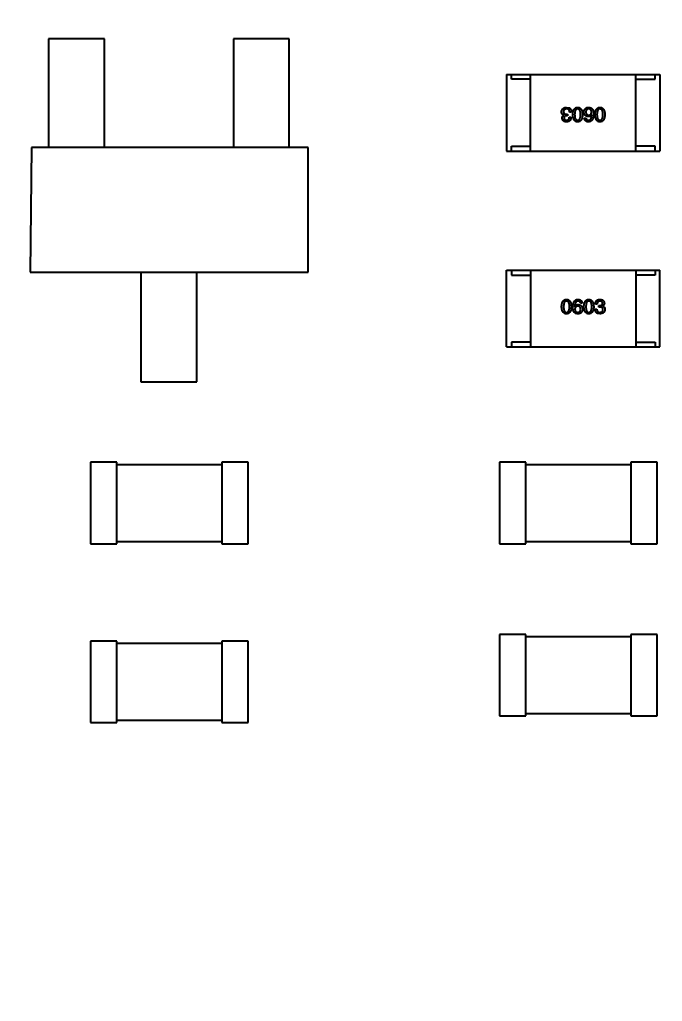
# Model space of a CAD drawing. Header units: inches. Extents: x -36 to 490, y -51 to 98.
# Drawn here: x 380.04 to 386.75, y 41.99 to 52.24 of the extents above; entities that cross this region are included whole.
import ezdxf

# ---------------------------------------------------------------- set-up
doc = ezdxf.new("R2010")
doc.units = ezdxf.units.IN
doc.header["$LTSCALE"] = 1.21
doc.header["$MEASUREMENT"] = 0
doc.header["$PDMODE"] = 3
doc.header["$PDSIZE"] = 0.3125
doc.layers.get('0').update_dxf_attribs({"linetype": 'CONTINUOUS'})
doc.layers.get('Defpoints').update_dxf_attribs({"linetype": 'CONTINUOUS'})
doc.layers.add('DIM', color=3, linetype='CONTINUOUS')
doc.styles.get("Standard").update_dxf_attribs({"font": 'txt', "width": 0.8})
doc.dimstyles.get("Standard").update_dxf_attribs({"dimtxt": 0.15625, "dimasz": 0.1875, "dimexe": 0.125, "dimexo": 0.0625, "dimgap": 0.09, "dimtad": 0, "dimtih": 1, "dimtoh": 1, "dimzin": 4, "dimdsep": 46, "dimtxsty": 'Standard', "dimblk": '_FILLED', "dimblk1": '_FILLED', "dimblk2": '_FILLED', "dimcen": 0.09, "dimazin": 1, "dimtp": 0.01, "dimtm": 0.01, "dimtfac": 1, "dimtofl": 0, "dimtmove": 0, "dimatfit": 3, "dimldrblk": '_FILLED', "dimfxl": 1, "dimtolj": 1, "dimtzin": 4, "dimarcsym": 0})

# ---------------------------------------------------------------- blocks, each defined once
blk = doc.blocks.new('_FILLED')
at = {"color": 0, "linetype": 'ByBlock'}
blk.add_solid([(0, 0), (-1, 0.1667), (-1, -0.1667)], dxfattribs=at)
blk = doc.blocks.new('*D65')
at = {"layer": 'Defpoints', "color": 0}
for p in [(445.9, 83.388), (319.7, 47.851), (445.9, 47.789)]:
    blk.add_point(p, dxfattribs=at)
at = {"layer": 'DIM', "color": 0, "lineweight": -2}
for p, q in [((319.7, 47.914), (319.7, 83.513)), ((445.9, 47.851), (445.9, 83.513)), ((322.24, 83.388), (378.21, 83.388)), ((443.36, 83.388), (387.39, 83.388))]:
    blk.add_line(p, q, dxfattribs=at)
at = {"layer": 'DIM', "color": 0, "lineweight": -2, "xscale": 2.54, "yscale": 2.54, "zscale": 2.54, "rotation": 180}
blk.add_blockref('_FILLED', (319.7, 83.388), dxfattribs=at)
at = {"layer": 'DIM', "color": 0, "lineweight": -2, "xscale": 2.54, "yscale": 2.54, "zscale": 2.54}
blk.add_blockref('_FILLED', (445.9, 83.388), dxfattribs=at)
at = {"layer": 'DIM', "color": 0, "insert": (382.8, 83.388), "char_height": 2.5, "attachment_point": 5, "line_spacing_factor": 2.5}
blk.add_mtext('\\A1;126.20', dxfattribs=at)
blk = doc.blocks.new('*D68')
at = {"layer": 'Defpoints', "color": 0}
for p in [(406.8, 77.939), (348.8, 41.989), (406.8, 41.989)]:
    blk.add_point(p, dxfattribs=at)
at = {"layer": 'DIM', "color": 0, "lineweight": -2}
for p, q in [((348.8, 42.051), (348.8, 78.064)), ((406.8, 42.051), (406.8, 78.064)), ((351.34, 77.939), (374.044, 77.939)), ((404.26, 77.939), (381.557, 77.939))]:
    blk.add_line(p, q, dxfattribs=at)
at = {"layer": 'DIM', "color": 0, "lineweight": -2, "xscale": 2.54, "yscale": 2.54, "zscale": 2.54, "rotation": 180}
blk.add_blockref('_FILLED', (348.8, 77.939), dxfattribs=at)
at = {"layer": 'DIM', "color": 0, "lineweight": -2, "xscale": 2.54, "yscale": 2.54, "zscale": 2.54}
blk.add_blockref('_FILLED', (406.8, 77.939), dxfattribs=at)
at = {"layer": 'DIM', "color": 0, "insert": (377.8, 77.939), "char_height": 2.5, "attachment_point": 5, "line_spacing_factor": 2.5}
blk.add_mtext('\\A1;58.00', dxfattribs=at)

msp = doc.modelspace()

# ---------------------------------------------------------------- linework, layer by layer
at = {"color": 7, "linetype": 'Continuous'}
for p, q in [((380.346, 52.037), (380.346, 50.902)), ((380.93, 52.037), (380.346, 52.037)), ((380.93, 50.902), (380.93, 52.037)), ((382.276, 52.037), (382.276, 50.902)), ((382.86, 52.037), (382.276, 52.037)), ((382.86, 50.902), (382.86, 52.037)), ((385.128, 51.665), (385.128, 50.865)), ((385.128, 51.665), (386.728, 51.665)), ((385.178, 51.615), (385.178, 51.665)), ((385.378, 50.865), (385.378, 51.665)), ((386.478, 50.865), (386.478, 51.665)), ((386.678, 51.615), (386.678, 51.665)), ((386.728, 51.665), (386.728, 50.865)), ((385.378, 51.615), (385.178, 51.615)), ((386.478, 51.615), (386.678, 51.615)), ((385.727, 51.24), (385.727, 51.24)), ((385.755, 51.32), (385.782, 51.315)), ((385.756, 51.249), (385.765, 51.249)), ((385.765, 51.249), (385.765, 51.234)), ((385.804, 51.272), (385.786, 51.272)), ((386.018, 51.241), (386.017, 51.242)), ((385.765, 51.234), (385.755, 51.234)), ((385.783, 51.218), (385.801, 51.218)), ((385.939, 51.209), (385.957, 51.209)), ((380.168, 50.902), (380.156, 49.602)), ((383.056, 50.902), (380.168, 50.902)), ((383.056, 49.602), (383.056, 50.902)), ((385.128, 50.865), (386.728, 50.865)), ((385.178, 50.865), (385.178, 50.915)), ((385.178, 50.915), (385.378, 50.915)), ((386.678, 50.915), (386.478, 50.915)), ((386.678, 50.865), (386.678, 50.915)), ((380.156, 49.602), (383.056, 49.602)), ((381.311, 49.602), (381.311, 48.456)), ((381.895, 48.456), (381.895, 49.602)), ((385.129, 48.821), (385.129, 49.621)), ((385.129, 49.621), (386.729, 49.621)), ((385.179, 49.621), (385.179, 49.571)), ((385.379, 49.621), (385.379, 48.821)), ((386.479, 49.621), (386.479, 48.821)), ((386.679, 49.621), (386.679, 49.571)), ((386.729, 48.821), (386.729, 49.621)), ((385.179, 49.571), (385.379, 49.571)), ((386.679, 49.571), (386.479, 49.571)), ((385.839, 49.245), (385.84, 49.244)), ((385.918, 49.277), (385.9, 49.277)), ((386.053, 49.214), (386.072, 49.214)), ((386.074, 49.268), (386.056, 49.268)), ((386.092, 49.237), (386.092, 49.252)), ((386.092, 49.252), (386.102, 49.252)), ((386.101, 49.237), (386.092, 49.237)), ((386.131, 49.247), (386.131, 49.246)), ((386.102, 49.166), (386.075, 49.171)), ((385.129, 48.821), (386.729, 48.821)), ((385.179, 48.871), (385.179, 48.821)), ((385.379, 48.871), (385.179, 48.871)), ((386.479, 48.871), (386.679, 48.871)), ((386.679, 48.871), (386.679, 48.821)), ((381.311, 48.456), (381.895, 48.456)), ((380.783, 47.616), (380.783, 46.766)), ((381.058, 47.616), (380.783, 47.616)), ((381.058, 46.766), (381.058, 47.616)), ((382.154, 47.591), (381.058, 47.591)), ((382.154, 47.616), (382.154, 46.766)), ((382.429, 47.616), (382.154, 47.616)), ((382.429, 46.766), (382.429, 47.616)), ((385.055, 47.616), (385.055, 46.766)), ((385.33, 47.616), (385.055, 47.616)), ((385.33, 46.766), (385.33, 47.616)), ((386.426, 47.591), (385.33, 47.591)), ((386.426, 47.616), (386.426, 46.766)), ((386.701, 47.616), (386.426, 47.616)), ((386.701, 46.766), (386.701, 47.616)), ((380.783, 46.766), (381.058, 46.766)), ((381.058, 46.791), (382.154, 46.791)), ((382.154, 46.766), (382.429, 46.766)), ((385.055, 46.766), (385.33, 46.766)), ((385.33, 46.791), (386.426, 46.791)), ((386.426, 46.766), (386.701, 46.766)), ((385.055, 45.819), (385.055, 44.969)), ((385.33, 45.819), (385.055, 45.819)), ((385.33, 44.969), (385.33, 45.819)), ((386.426, 45.819), (386.426, 44.969)), ((386.701, 45.819), (386.426, 45.819)), ((386.701, 44.969), (386.701, 45.819)), ((380.783, 45.749), (380.783, 44.899)), ((381.058, 45.749), (380.783, 45.749)), ((381.058, 44.899), (381.058, 45.749)), ((382.154, 45.724), (381.058, 45.724)), ((382.154, 45.749), (382.154, 44.899)), ((382.429, 45.749), (382.154, 45.749)), ((382.429, 44.899), (382.429, 45.749)), ((386.426, 45.794), (385.33, 45.794)), ((385.33, 44.994), (386.426, 44.994)), ((380.783, 44.899), (381.058, 44.899)), ((381.058, 44.924), (382.154, 44.924)), ((382.154, 44.899), (382.429, 44.899)), ((385.055, 44.969), (385.33, 44.969)), ((386.426, 44.969), (386.701, 44.969))]:
    msp.add_line(p, q, dxfattribs=at)
for points, knots in [([(385.702, 51.274), (385.702, 51.276), (385.702, 51.279), (385.703, 51.284), (385.705, 51.289), (385.706, 51.293), (385.708, 51.298), (385.711, 51.301), (385.713, 51.305), (385.717, 51.308), (385.72, 51.31), (385.724, 51.313), (385.728, 51.315), (385.733, 51.317), (385.738, 51.318), (385.743, 51.319), (385.749, 51.32), (385.753, 51.32), (385.755, 51.32)], [0, 0, 0, 0, 0.068236, 0.132937, 0.194125, 0.253174, 0.310181, 0.365986, 0.421096, 0.476216, 0.532352, 0.590232, 0.649824, 0.71274, 0.778406, 0.848058, 0.921922, 1, 1, 1, 1]), ([(385.727, 51.24), (385.726, 51.241), (385.724, 51.241), (385.721, 51.242), (385.718, 51.244), (385.716, 51.245), (385.714, 51.247), (385.712, 51.249), (385.71, 51.25), (385.708, 51.252), (385.707, 51.255), (385.705, 51.257), (385.704, 51.259), (385.704, 51.262), (385.703, 51.265), (385.702, 51.268), (385.702, 51.271), (385.702, 51.273), (385.702, 51.274)], [0, 0, 0, 0, 0.069445, 0.136039, 0.200011, 0.261745, 0.322328, 0.381403, 0.438864, 0.496655, 0.554398, 0.612391, 0.672266, 0.733005, 0.79604, 0.861293, 0.928785, 1, 1, 1, 1]), ([(385.754, 51.305), (385.753, 51.305), (385.751, 51.305), (385.747, 51.304), (385.744, 51.304), (385.741, 51.303), (385.738, 51.302), (385.736, 51.3), (385.733, 51.299), (385.731, 51.297), (385.729, 51.295), (385.728, 51.293), (385.726, 51.291), (385.725, 51.288), (385.724, 51.286), (385.723, 51.283), (385.723, 51.28), (385.723, 51.278), (385.723, 51.276)], [0, 0, 0, 0, 0.076694, 0.149502, 0.218019, 0.283183, 0.345589, 0.405199, 0.462852, 0.519478, 0.575313, 0.630559, 0.687006, 0.744638, 0.804006, 0.866059, 0.931486, 1, 1, 1, 1]), ([(385.723, 51.276), (385.723, 51.275), (385.723, 51.273), (385.723, 51.27), (385.724, 51.267), (385.725, 51.265), (385.726, 51.262), (385.727, 51.26), (385.729, 51.258), (385.731, 51.256), (385.733, 51.255), (385.736, 51.253), (385.738, 51.252), (385.741, 51.251), (385.745, 51.25), (385.748, 51.25), (385.752, 51.249), (385.755, 51.249), (385.756, 51.249)], [0, 0, 0, 0, 0.066518, 0.129194, 0.188613, 0.245254, 0.300032, 0.353805, 0.407079, 0.461108, 0.516272, 0.574141, 0.634837, 0.699275, 0.767504, 0.840272, 0.917505, 1, 1, 1, 1]), ([(385.786, 51.272), (385.786, 51.274), (385.785, 51.276), (385.785, 51.28), (385.784, 51.283), (385.783, 51.287), (385.782, 51.29), (385.781, 51.292), (385.779, 51.295), (385.777, 51.297), (385.775, 51.299), (385.773, 51.301), (385.771, 51.302), (385.768, 51.303), (385.765, 51.304), (385.762, 51.305), (385.758, 51.305), (385.756, 51.305), (385.754, 51.305)], [0, 0, 0, 0, 0.07723, 0.149593, 0.217944, 0.282232, 0.34411, 0.402297, 0.458791, 0.513966, 0.568538, 0.623291, 0.679957, 0.737243, 0.798142, 0.86118, 0.928728, 1, 1, 1, 1]), ([(385.782, 51.315), (385.783, 51.315), (385.785, 51.314), (385.787, 51.312), (385.79, 51.311), (385.792, 51.309), (385.794, 51.307), (385.796, 51.304), (385.797, 51.302), (385.799, 51.299), (385.8, 51.297), (385.801, 51.294), (385.802, 51.291), (385.803, 51.287), (385.803, 51.284), (385.804, 51.28), (385.804, 51.276), (385.804, 51.274), (385.804, 51.272)], [0, 0, 0, 0, 0.056906, 0.113264, 0.168825, 0.223843, 0.279195, 0.335267, 0.392098, 0.450414, 0.51054, 0.572219, 0.636652, 0.703156, 0.773102, 0.845505, 0.921063, 1, 1, 1, 1]), ([(385.819, 51.246), (385.82, 51.249), (385.82, 51.255), (385.82, 51.263), (385.822, 51.271), (385.823, 51.278), (385.825, 51.285), (385.827, 51.291), (385.83, 51.296), (385.833, 51.301), (385.836, 51.305), (385.84, 51.309), (385.844, 51.312), (385.849, 51.315), (385.853, 51.317), (385.859, 51.319), (385.864, 51.32), (385.868, 51.32), (385.87, 51.32)], [0, 0, 0, 0, 0.08769, 0.170218, 0.24749, 0.319818, 0.387758, 0.451391, 0.511445, 0.568185, 0.622681, 0.67526, 0.726746, 0.778428, 0.830764, 0.884397, 0.940866, 1, 1, 1, 1]), ([(385.87, 51.17), (385.868, 51.17), (385.864, 51.17), (385.859, 51.171), (385.854, 51.173), (385.849, 51.175), (385.844, 51.178), (385.84, 51.181), (385.837, 51.185), (385.833, 51.19), (385.83, 51.195), (385.828, 51.201), (385.825, 51.207), (385.823, 51.214), (385.822, 51.221), (385.821, 51.229), (385.82, 51.237), (385.82, 51.243), (385.819, 51.246)], [0, 0, 0, 0, 0.057415, 0.112361, 0.16496, 0.216437, 0.267441, 0.318839, 0.371478, 0.426325, 0.483626, 0.544235, 0.608673, 0.677374, 0.750405, 0.828394, 0.911525, 1, 1, 1, 1]), ([(385.87, 51.305), (385.869, 51.305), (385.867, 51.305), (385.863, 51.304), (385.86, 51.303), (385.857, 51.301), (385.854, 51.299), (385.851, 51.296), (385.849, 51.293), (385.847, 51.29), (385.845, 51.286), (385.843, 51.282), (385.842, 51.277), (385.841, 51.272), (385.84, 51.266), (385.84, 51.26), (385.839, 51.253), (385.839, 51.249), (385.839, 51.246)], [0, 0, 0, 0, 0.050879, 0.099377, 0.146973, 0.193618, 0.240619, 0.289461, 0.34047, 0.395283, 0.453059, 0.515633, 0.582666, 0.655287, 0.732971, 0.815933, 0.905166, 1, 1, 1, 1]), ([(385.839, 51.246), (385.839, 51.244), (385.839, 51.239), (385.84, 51.232), (385.84, 51.226), (385.841, 51.22), (385.842, 51.215), (385.843, 51.21), (385.845, 51.206), (385.847, 51.202), (385.849, 51.198), (385.851, 51.195), (385.854, 51.193), (385.857, 51.191), (385.86, 51.189), (385.863, 51.188), (385.867, 51.187), (385.869, 51.187), (385.87, 51.187)], [0, 0, 0, 0, 0.095719, 0.185854, 0.269738, 0.347952, 0.420315, 0.487894, 0.550245, 0.608186, 0.662454, 0.713283, 0.761375, 0.808209, 0.854301, 0.901312, 0.949396, 1, 1, 1, 1]), ([(385.87, 51.32), (385.872, 51.32), (385.876, 51.32), (385.882, 51.319), (385.887, 51.317), (385.892, 51.315), (385.896, 51.312), (385.901, 51.309), (385.904, 51.305), (385.908, 51.301), (385.911, 51.296), (385.913, 51.291), (385.916, 51.285), (385.917, 51.278), (385.919, 51.271), (385.92, 51.263), (385.921, 51.255), (385.921, 51.249), (385.921, 51.246)], [0, 0, 0, 0, 0.059135, 0.115606, 0.169241, 0.221578, 0.273261, 0.324749, 0.377329, 0.431642, 0.488541, 0.548597, 0.612232, 0.680174, 0.752504, 0.829777, 0.912307, 1, 1, 1, 1]), ([(385.901, 51.246), (385.901, 51.249), (385.9, 51.253), (385.9, 51.26), (385.9, 51.266), (385.899, 51.272), (385.898, 51.277), (385.896, 51.282), (385.895, 51.286), (385.893, 51.29), (385.891, 51.294), (385.889, 51.297), (385.886, 51.299), (385.884, 51.302), (385.881, 51.303), (385.877, 51.304), (385.874, 51.305), (385.871, 51.305), (385.87, 51.305)], [0, 0, 0, 0, 0.096457, 0.187288, 0.27178, 0.350132, 0.423455, 0.491343, 0.554037, 0.612253, 0.666313, 0.717038, 0.764921, 0.811214, 0.856775, 0.902988, 0.950234, 1, 1, 1, 1]), ([(385.87, 51.187), (385.871, 51.187), (385.874, 51.187), (385.877, 51.188), (385.881, 51.189), (385.884, 51.191), (385.886, 51.193), (385.889, 51.195), (385.891, 51.198), (385.893, 51.202), (385.895, 51.206), (385.896, 51.21), (385.898, 51.215), (385.899, 51.22), (385.9, 51.226), (385.9, 51.232), (385.9, 51.239), (385.901, 51.244), (385.901, 51.246)], [0, 0, 0, 0, 0.049764, 0.097007, 0.143217, 0.188577, 0.235116, 0.282997, 0.333719, 0.387776, 0.445989, 0.508679, 0.576563, 0.649481, 0.728235, 0.812722, 0.903548, 1, 1, 1, 1]), ([(385.921, 51.246), (385.921, 51.243), (385.921, 51.237), (385.92, 51.229), (385.919, 51.221), (385.917, 51.213), (385.916, 51.206), (385.913, 51.2), (385.911, 51.195), (385.908, 51.189), (385.904, 51.185), (385.901, 51.181), (385.896, 51.178), (385.892, 51.175), (385.887, 51.173), (385.882, 51.171), (385.876, 51.17), (385.872, 51.17), (385.87, 51.17)], [0, 0, 0, 0, 0.088823, 0.172287, 0.250296, 0.323438, 0.392244, 0.456221, 0.516635, 0.573871, 0.628, 0.680335, 0.731489, 0.782557, 0.834044, 0.886738, 0.942089, 1, 1, 1, 1]), ([(385.936, 51.271), (385.936, 51.272), (385.936, 51.276), (385.937, 51.281), (385.938, 51.286), (385.94, 51.291), (385.942, 51.295), (385.944, 51.3), (385.947, 51.304), (385.95, 51.306), (385.951, 51.308)], [0, 0, 0, 0, 0.12904, 0.253809, 0.377066, 0.499122, 0.621469, 0.744665, 0.870607, 1, 1, 1, 1]), ([(385.983, 51.224), (385.981, 51.224), (385.977, 51.225), (385.972, 51.225), (385.967, 51.227), (385.963, 51.228), (385.959, 51.23), (385.955, 51.232), (385.952, 51.235), (385.948, 51.237), (385.946, 51.24), (385.943, 51.244), (385.941, 51.248), (385.939, 51.252), (385.938, 51.256), (385.937, 51.261), (385.936, 51.266), (385.936, 51.269), (385.936, 51.271)], [0, 0, 0, 0, 0.074228, 0.144548, 0.211288, 0.274576, 0.335162, 0.393915, 0.450599, 0.506657, 0.562409, 0.618617, 0.676096, 0.735061, 0.79654, 0.860906, 0.928473, 1, 1, 1, 1]), ([(385.951, 51.308), (385.952, 51.309), (385.954, 51.311), (385.957, 51.313), (385.961, 51.316), (385.965, 51.317), (385.97, 51.319), (385.976, 51.32), (385.981, 51.32), (385.986, 51.32), (385.988, 51.32)], [0, 0, 0, 0, 0.105033, 0.21147, 0.321511, 0.438526, 0.563605, 0.698055, 0.843218, 1, 1, 1, 1]), ([(385.984, 51.305), (385.983, 51.305), (385.981, 51.305), (385.978, 51.304), (385.975, 51.304), (385.972, 51.303), (385.97, 51.301), (385.968, 51.3), (385.966, 51.298), (385.964, 51.296), (385.962, 51.294), (385.96, 51.291), (385.959, 51.289), (385.958, 51.286), (385.957, 51.282), (385.956, 51.279), (385.956, 51.275), (385.956, 51.273), (385.956, 51.272)], [0, 0, 0, 0, 0.066682, 0.130303, 0.190802, 0.248749, 0.30534, 0.361219, 0.415721, 0.471765, 0.528279, 0.586428, 0.64659, 0.710143, 0.776461, 0.846692, 0.921137, 1, 1, 1, 1]), ([(385.956, 51.272), (385.956, 51.27), (385.956, 51.268), (385.956, 51.264), (385.957, 51.261), (385.958, 51.258), (385.959, 51.256), (385.961, 51.253), (385.962, 51.251), (385.964, 51.249), (385.966, 51.247), (385.968, 51.245), (385.97, 51.244), (385.973, 51.243), (385.976, 51.242), (385.979, 51.241), (385.982, 51.241), (385.984, 51.24), (385.985, 51.24)], [0, 0, 0, 0, 0.076288, 0.14871, 0.216387, 0.281386, 0.342528, 0.402111, 0.4591, 0.514852, 0.569974, 0.625644, 0.682226, 0.740156, 0.800362, 0.863471, 0.930116, 1, 1, 1, 1]), ([(386.037, 51.249), (386.037, 51.246), (386.037, 51.24), (386.036, 51.231), (386.035, 51.223), (386.033, 51.215), (386.031, 51.208), (386.029, 51.202), (386.026, 51.196), (386.023, 51.191), (386.019, 51.186), (386.015, 51.182), (386.011, 51.178), (386.006, 51.175), (386.001, 51.173), (385.995, 51.171), (385.989, 51.17), (385.985, 51.17), (385.983, 51.17)], [0, 0, 0, 0, 0.087517, 0.169686, 0.246944, 0.319347, 0.387088, 0.450961, 0.511075, 0.567974, 0.622351, 0.675039, 0.726853, 0.778688, 0.83093, 0.884738, 0.941043, 1, 1, 1, 1]), ([(386.017, 51.242), (386.016, 51.241), (386.015, 51.238), (386.011, 51.234), (386.008, 51.231), (386.004, 51.228), (385.999, 51.226), (385.994, 51.225), (385.989, 51.224), (385.985, 51.224), (385.983, 51.224)], [0, 0, 0, 0, 0.122276, 0.239997, 0.35611, 0.473903, 0.59404, 0.720428, 0.855383, 1, 1, 1, 1]), ([(385.983, 51.187), (385.984, 51.187), (385.987, 51.187), (385.99, 51.188), (385.994, 51.189), (385.997, 51.191), (386, 51.193), (386.003, 51.195), (386.005, 51.198), (386.008, 51.201), (386.01, 51.205), (386.012, 51.209), (386.013, 51.213), (386.015, 51.218), (386.016, 51.223), (386.017, 51.229), (386.018, 51.235), (386.018, 51.239), (386.018, 51.241)], [0, 0, 0, 0, 0.054741, 0.107075, 0.158339, 0.208382, 0.258772, 0.310045, 0.362765, 0.417822, 0.475982, 0.537466, 0.602901, 0.673037, 0.747247, 0.826291, 0.910782, 1, 1, 1, 1]), ([(386.015, 51.272), (386.015, 51.274), (386.015, 51.276), (386.015, 51.28), (386.014, 51.283), (386.013, 51.286), (386.012, 51.289), (386.01, 51.292), (386.009, 51.294), (386.007, 51.297), (386.005, 51.299), (386.003, 51.3), (386, 51.302), (385.997, 51.303), (385.994, 51.304), (385.991, 51.305), (385.988, 51.305), (385.986, 51.305), (385.984, 51.305)], [0, 0, 0, 0, 0.076467, 0.148148, 0.216496, 0.280559, 0.342274, 0.401168, 0.458322, 0.514073, 0.569257, 0.62465, 0.68124, 0.739113, 0.799947, 0.862804, 0.929597, 1, 1, 1, 1]), ([(385.985, 51.24), (385.986, 51.24), (385.989, 51.241), (385.992, 51.241), (385.995, 51.242), (385.998, 51.243), (386, 51.244), (386.003, 51.245), (386.005, 51.247), (386.007, 51.249), (386.009, 51.251), (386.011, 51.253), (386.012, 51.256), (386.013, 51.259), (386.014, 51.262), (386.015, 51.265), (386.015, 51.269), (386.015, 51.271), (386.015, 51.272)], [0, 0, 0, 0, 0.070453, 0.136523, 0.199866, 0.260392, 0.318446, 0.374657, 0.430182, 0.485556, 0.541071, 0.598396, 0.657208, 0.718642, 0.783247, 0.851631, 0.923928, 1, 1, 1, 1]), ([(385.988, 51.32), (385.99, 51.32), (385.994, 51.32), (386, 51.318), (386.005, 51.317), (386.01, 51.315), (386.015, 51.312), (386.019, 51.309), (386.023, 51.305), (386.025, 51.302), (386.026, 51.3)], [0, 0, 0, 0, 0.137449, 0.267856, 0.393219, 0.514735, 0.63397, 0.753734, 0.874967, 1, 1, 1, 1]), ([(386.026, 51.3), (386.027, 51.299), (386.029, 51.295), (386.031, 51.29), (386.033, 51.285), (386.034, 51.278), (386.035, 51.272), (386.036, 51.265), (386.037, 51.257), (386.037, 51.252), (386.037, 51.249)], [0, 0, 0, 0, 0.101889, 0.209155, 0.322694, 0.442863, 0.569758, 0.70479, 0.848502, 1, 1, 1, 1]), ([(386.053, 51.246), (386.053, 51.249), (386.053, 51.255), (386.054, 51.263), (386.055, 51.271), (386.056, 51.278), (386.058, 51.285), (386.06, 51.291), (386.063, 51.296), (386.066, 51.301), (386.069, 51.305), (386.073, 51.309), (386.077, 51.312), (386.082, 51.315), (386.087, 51.317), (386.092, 51.319), (386.098, 51.32), (386.101, 51.32), (386.103, 51.32)], [0, 0, 0, 0, 0.08769, 0.170218, 0.24749, 0.319818, 0.387758, 0.451391, 0.511445, 0.568185, 0.622681, 0.67526, 0.726746, 0.778428, 0.830764, 0.884397, 0.940866, 1, 1, 1, 1]), ([(386.103, 51.17), (386.101, 51.17), (386.098, 51.17), (386.092, 51.171), (386.087, 51.173), (386.082, 51.175), (386.078, 51.178), (386.073, 51.181), (386.07, 51.185), (386.066, 51.19), (386.063, 51.195), (386.061, 51.201), (386.058, 51.207), (386.057, 51.214), (386.055, 51.221), (386.054, 51.229), (386.053, 51.237), (386.053, 51.243), (386.053, 51.246)], [0, 0, 0, 0, 0.057415, 0.112361, 0.16496, 0.216437, 0.267441, 0.318839, 0.371478, 0.426325, 0.483626, 0.544235, 0.608673, 0.677374, 0.750405, 0.828394, 0.911525, 1, 1, 1, 1]), ([(386.103, 51.305), (386.102, 51.305), (386.1, 51.305), (386.096, 51.304), (386.093, 51.303), (386.09, 51.301), (386.087, 51.299), (386.084, 51.296), (386.082, 51.293), (386.08, 51.29), (386.078, 51.286), (386.077, 51.282), (386.075, 51.277), (386.074, 51.272), (386.073, 51.266), (386.073, 51.26), (386.072, 51.253), (386.072, 51.249), (386.072, 51.246)], [0, 0, 0, 0, 0.050879, 0.099377, 0.146973, 0.193618, 0.240619, 0.289461, 0.34047, 0.395283, 0.453059, 0.515633, 0.582666, 0.655287, 0.732971, 0.815933, 0.905166, 1, 1, 1, 1]), ([(386.072, 51.246), (386.072, 51.244), (386.072, 51.239), (386.073, 51.232), (386.073, 51.226), (386.074, 51.22), (386.075, 51.215), (386.077, 51.21), (386.078, 51.206), (386.08, 51.202), (386.082, 51.198), (386.084, 51.195), (386.087, 51.193), (386.09, 51.191), (386.093, 51.189), (386.096, 51.188), (386.1, 51.187), (386.102, 51.187), (386.103, 51.187)], [0, 0, 0, 0, 0.095719, 0.185854, 0.269738, 0.347952, 0.420315, 0.487894, 0.550245, 0.608186, 0.662454, 0.713283, 0.761375, 0.808209, 0.854301, 0.901312, 0.949396, 1, 1, 1, 1]), ([(386.103, 51.32), (386.105, 51.32), (386.109, 51.32), (386.115, 51.319), (386.12, 51.317), (386.125, 51.315), (386.13, 51.312), (386.134, 51.309), (386.137, 51.305), (386.141, 51.301), (386.144, 51.296), (386.146, 51.291), (386.149, 51.285), (386.151, 51.278), (386.152, 51.271), (386.153, 51.263), (386.154, 51.255), (386.154, 51.249), (386.154, 51.246)], [0, 0, 0, 0, 0.059135, 0.115606, 0.169241, 0.221578, 0.273261, 0.324749, 0.377329, 0.431642, 0.488541, 0.548597, 0.612232, 0.680174, 0.752504, 0.829777, 0.912307, 1, 1, 1, 1]), ([(386.134, 51.246), (386.134, 51.249), (386.134, 51.253), (386.133, 51.26), (386.133, 51.266), (386.132, 51.272), (386.131, 51.277), (386.13, 51.282), (386.128, 51.286), (386.126, 51.29), (386.124, 51.294), (386.122, 51.297), (386.119, 51.299), (386.117, 51.302), (386.114, 51.303), (386.11, 51.304), (386.107, 51.305), (386.105, 51.305), (386.103, 51.305)], [0, 0, 0, 0, 0.096457, 0.187288, 0.27178, 0.350132, 0.423455, 0.491343, 0.554037, 0.612253, 0.666313, 0.717038, 0.764921, 0.811214, 0.856775, 0.902988, 0.950234, 1, 1, 1, 1]), ([(386.103, 51.187), (386.105, 51.187), (386.107, 51.187), (386.11, 51.188), (386.114, 51.189), (386.117, 51.191), (386.119, 51.193), (386.122, 51.195), (386.124, 51.198), (386.126, 51.202), (386.128, 51.206), (386.13, 51.21), (386.131, 51.215), (386.132, 51.22), (386.133, 51.226), (386.133, 51.232), (386.134, 51.239), (386.134, 51.244), (386.134, 51.246)], [0, 0, 0, 0, 0.049764, 0.097007, 0.143217, 0.188577, 0.235116, 0.282997, 0.333719, 0.387776, 0.445989, 0.508679, 0.576563, 0.649481, 0.728235, 0.812722, 0.903548, 1, 1, 1, 1]), ([(386.154, 51.246), (386.154, 51.243), (386.154, 51.237), (386.153, 51.229), (386.152, 51.221), (386.151, 51.213), (386.149, 51.206), (386.146, 51.2), (386.144, 51.195), (386.141, 51.189), (386.137, 51.185), (386.134, 51.181), (386.13, 51.178), (386.125, 51.175), (386.12, 51.173), (386.115, 51.171), (386.109, 51.17), (386.105, 51.17), (386.103, 51.17)], [0, 0, 0, 0, 0.088823, 0.172287, 0.250296, 0.323438, 0.392244, 0.456221, 0.516635, 0.573871, 0.628, 0.680335, 0.731489, 0.782557, 0.834044, 0.886738, 0.942089, 1, 1, 1, 1]), ([(385.709, 51.208), (385.709, 51.21), (385.709, 51.214), (385.71, 51.219), (385.711, 51.224), (385.713, 51.228), (385.716, 51.231), (385.719, 51.235), (385.722, 51.237), (385.725, 51.239), (385.727, 51.24)], [0, 0, 0, 0, 0.143686, 0.277942, 0.40333, 0.521785, 0.638573, 0.755208, 0.874773, 1, 1, 1, 1]), ([(385.754, 51.17), (385.752, 51.17), (385.749, 51.17), (385.744, 51.171), (385.739, 51.172), (385.735, 51.173), (385.731, 51.174), (385.727, 51.176), (385.724, 51.178), (385.721, 51.18), (385.718, 51.183), (385.716, 51.186), (385.714, 51.189), (385.712, 51.192), (385.711, 51.196), (385.71, 51.2), (385.709, 51.204), (385.709, 51.207), (385.709, 51.208)], [0, 0, 0, 0, 0.077845, 0.151584, 0.221397, 0.287366, 0.350104, 0.410398, 0.467998, 0.524388, 0.579979, 0.635152, 0.690917, 0.747936, 0.806661, 0.867861, 0.932479, 1, 1, 1, 1]), ([(385.755, 51.234), (385.754, 51.234), (385.752, 51.234), (385.749, 51.233), (385.746, 51.233), (385.743, 51.232), (385.741, 51.231), (385.739, 51.23), (385.737, 51.229), (385.735, 51.228), (385.733, 51.226), (385.732, 51.224), (385.73, 51.222), (385.729, 51.22), (385.729, 51.218), (385.728, 51.215), (385.728, 51.213), (385.727, 51.211), (385.727, 51.21)], [0, 0, 0, 0, 0.079415, 0.154091, 0.22508, 0.29186, 0.355026, 0.415127, 0.472418, 0.528511, 0.583551, 0.638361, 0.693547, 0.750023, 0.807857, 0.868401, 0.932259, 1, 1, 1, 1]), ([(385.727, 51.21), (385.728, 51.209), (385.728, 51.207), (385.728, 51.205), (385.729, 51.203), (385.73, 51.2), (385.731, 51.198), (385.732, 51.196), (385.733, 51.195), (385.735, 51.193), (385.737, 51.192), (385.739, 51.191), (385.741, 51.19), (385.743, 51.189), (385.746, 51.188), (385.749, 51.188), (385.751, 51.187), (385.753, 51.187), (385.754, 51.187)], [0, 0, 0, 0, 0.067655, 0.132224, 0.194132, 0.253145, 0.309858, 0.366002, 0.421361, 0.47702, 0.532632, 0.590536, 0.65067, 0.713258, 0.779588, 0.848803, 0.921949, 1, 1, 1, 1]), ([(385.801, 51.218), (385.801, 51.216), (385.801, 51.213), (385.8, 51.207), (385.799, 51.202), (385.798, 51.197), (385.796, 51.193), (385.794, 51.189), (385.792, 51.186), (385.789, 51.182), (385.786, 51.18), (385.782, 51.177), (385.778, 51.175), (385.774, 51.173), (385.77, 51.172), (385.765, 51.171), (385.759, 51.17), (385.756, 51.17), (385.754, 51.17)], [0, 0, 0, 0, 0.074804, 0.144899, 0.211458, 0.274554, 0.334363, 0.392059, 0.448123, 0.503024, 0.558154, 0.613471, 0.670844, 0.729926, 0.792003, 0.857405, 0.926768, 1, 1, 1, 1]), ([(385.754, 51.187), (385.756, 51.187), (385.758, 51.187), (385.761, 51.188), (385.764, 51.188), (385.767, 51.189), (385.769, 51.19), (385.772, 51.191), (385.774, 51.193), (385.776, 51.195), (385.777, 51.197), (385.779, 51.199), (385.78, 51.202), (385.781, 51.205), (385.782, 51.208), (385.783, 51.211), (385.783, 51.215), (385.783, 51.217), (385.783, 51.218)], [0, 0, 0, 0, 0.069877, 0.136363, 0.198671, 0.257968, 0.315462, 0.370709, 0.425568, 0.479847, 0.535753, 0.592303, 0.651386, 0.713311, 0.778642, 0.84836, 0.921866, 1, 1, 1, 1]), ([(385.983, 51.17), (385.981, 51.17), (385.978, 51.17), (385.973, 51.171), (385.969, 51.172), (385.965, 51.173), (385.962, 51.175), (385.958, 51.177), (385.955, 51.179), (385.952, 51.181), (385.95, 51.184), (385.947, 51.186), (385.945, 51.19), (385.943, 51.193), (385.942, 51.197), (385.941, 51.201), (385.94, 51.205), (385.939, 51.208), (385.939, 51.209)], [0, 0, 0, 0, 0.073784, 0.144317, 0.211047, 0.274818, 0.336501, 0.395724, 0.453465, 0.510016, 0.566585, 0.622844, 0.680328, 0.739335, 0.800408, 0.863904, 0.93053, 1, 1, 1, 1]), ([(385.957, 51.209), (385.958, 51.208), (385.958, 51.204), (385.96, 51.2), (385.963, 51.196), (385.966, 51.193), (385.969, 51.19), (385.973, 51.188), (385.978, 51.187), (385.981, 51.187), (385.983, 51.187)], [0, 0, 0, 0, 0.1439, 0.274233, 0.394478, 0.509388, 0.621911, 0.738504, 0.863414, 1, 1, 1, 1]), ([(385.703, 49.24), (385.703, 49.243), (385.703, 49.249), (385.704, 49.258), (385.705, 49.266), (385.707, 49.273), (385.709, 49.28), (385.711, 49.286), (385.713, 49.292), (385.716, 49.297), (385.72, 49.301), (385.724, 49.305), (385.728, 49.309), (385.732, 49.311), (385.737, 49.313), (385.742, 49.315), (385.748, 49.316), (385.752, 49.316), (385.754, 49.316)], [0, 0, 0, 0, 0.088823, 0.172287, 0.250296, 0.323438, 0.392244, 0.456221, 0.516635, 0.573871, 0.628, 0.680335, 0.731489, 0.782557, 0.834044, 0.886738, 0.942089, 1, 1, 1, 1]), ([(385.754, 49.299), (385.753, 49.299), (385.75, 49.299), (385.747, 49.298), (385.744, 49.297), (385.74, 49.295), (385.738, 49.293), (385.735, 49.291), (385.733, 49.288), (385.731, 49.284), (385.729, 49.28), (385.728, 49.276), (385.726, 49.271), (385.725, 49.266), (385.725, 49.26), (385.724, 49.254), (385.724, 49.247), (385.724, 49.242), (385.724, 49.24)], [0, 0, 0, 0, 0.049764, 0.097007, 0.143217, 0.188577, 0.235116, 0.282997, 0.333719, 0.387776, 0.445989, 0.508679, 0.576563, 0.649481, 0.728235, 0.812722, 0.903548, 1, 1, 1, 1]), ([(385.754, 49.316), (385.756, 49.316), (385.76, 49.316), (385.765, 49.315), (385.77, 49.313), (385.775, 49.311), (385.78, 49.308), (385.784, 49.305), (385.787, 49.301), (385.791, 49.296), (385.794, 49.291), (385.797, 49.286), (385.799, 49.279), (385.801, 49.273), (385.802, 49.265), (385.803, 49.257), (385.804, 49.249), (385.805, 49.243), (385.805, 49.24)], [0, 0, 0, 0, 0.057415, 0.112361, 0.16496, 0.216437, 0.267441, 0.318839, 0.371478, 0.426325, 0.483626, 0.544235, 0.608673, 0.677374, 0.750405, 0.828394, 0.911525, 1, 1, 1, 1]), ([(385.785, 49.24), (385.785, 49.242), (385.785, 49.247), (385.785, 49.254), (385.784, 49.26), (385.783, 49.266), (385.782, 49.271), (385.781, 49.276), (385.779, 49.28), (385.777, 49.284), (385.775, 49.288), (385.773, 49.291), (385.77, 49.293), (385.768, 49.295), (385.764, 49.297), (385.761, 49.298), (385.758, 49.299), (385.755, 49.299), (385.754, 49.299)], [0, 0, 0, 0, 0.095719, 0.185854, 0.269738, 0.347952, 0.420315, 0.487894, 0.550245, 0.608186, 0.662454, 0.713283, 0.761375, 0.808209, 0.854301, 0.901312, 0.949396, 1, 1, 1, 1]), ([(385.82, 49.237), (385.821, 49.24), (385.821, 49.246), (385.822, 49.255), (385.823, 49.263), (385.824, 49.271), (385.826, 49.278), (385.829, 49.284), (385.831, 49.29), (385.835, 49.296), (385.838, 49.3), (385.842, 49.304), (385.847, 49.308), (385.851, 49.311), (385.857, 49.313), (385.862, 49.315), (385.868, 49.316), (385.872, 49.316), (385.875, 49.316)], [0, 0, 0, 0, 0.087517, 0.169686, 0.246944, 0.319347, 0.387088, 0.450961, 0.511075, 0.567974, 0.622351, 0.675039, 0.726853, 0.778688, 0.83093, 0.884738, 0.941043, 1, 1, 1, 1]), ([(385.875, 49.299), (385.873, 49.299), (385.871, 49.299), (385.867, 49.298), (385.864, 49.297), (385.86, 49.295), (385.857, 49.293), (385.854, 49.291), (385.852, 49.288), (385.85, 49.285), (385.848, 49.281), (385.846, 49.277), (385.844, 49.273), (385.843, 49.268), (385.841, 49.263), (385.84, 49.257), (385.84, 49.251), (385.839, 49.247), (385.839, 49.245)], [0, 0, 0, 0, 0.054741, 0.107075, 0.158339, 0.208382, 0.258772, 0.310045, 0.362765, 0.417822, 0.475982, 0.537466, 0.602901, 0.673037, 0.747247, 0.826291, 0.910782, 1, 1, 1, 1]), ([(385.875, 49.316), (385.876, 49.316), (385.879, 49.316), (385.884, 49.315), (385.888, 49.314), (385.892, 49.313), (385.896, 49.311), (385.899, 49.31), (385.902, 49.308), (385.905, 49.305), (385.908, 49.303), (385.91, 49.3), (385.912, 49.297), (385.914, 49.293), (385.915, 49.289), (385.916, 49.286), (385.917, 49.281), (385.918, 49.278), (385.918, 49.277)], [0, 0, 0, 0, 0.073784, 0.144317, 0.211047, 0.274818, 0.336501, 0.395724, 0.453465, 0.510016, 0.566585, 0.622844, 0.680328, 0.739335, 0.800408, 0.863904, 0.93053, 1, 1, 1, 1]), ([(385.9, 49.277), (385.9, 49.279), (385.899, 49.282), (385.897, 49.287), (385.895, 49.29), (385.892, 49.294), (385.888, 49.296), (385.884, 49.298), (385.879, 49.299), (385.876, 49.299), (385.875, 49.299)], [0, 0, 0, 0, 0.1439, 0.274233, 0.394478, 0.509388, 0.621911, 0.738504, 0.863414, 1, 1, 1, 1]), ([(385.936, 49.24), (385.936, 49.243), (385.936, 49.249), (385.937, 49.258), (385.938, 49.266), (385.94, 49.273), (385.942, 49.28), (385.944, 49.286), (385.947, 49.292), (385.95, 49.297), (385.953, 49.301), (385.957, 49.305), (385.961, 49.309), (385.965, 49.311), (385.97, 49.313), (385.975, 49.315), (385.981, 49.316), (385.985, 49.316), (385.987, 49.316)], [0, 0, 0, 0, 0.088823, 0.172287, 0.250296, 0.323438, 0.392244, 0.456221, 0.516635, 0.573871, 0.628, 0.680335, 0.731489, 0.782557, 0.834044, 0.886738, 0.942089, 1, 1, 1, 1]), ([(385.987, 49.299), (385.986, 49.299), (385.983, 49.299), (385.98, 49.298), (385.977, 49.297), (385.974, 49.295), (385.971, 49.293), (385.968, 49.291), (385.966, 49.288), (385.964, 49.284), (385.962, 49.28), (385.961, 49.276), (385.96, 49.271), (385.958, 49.266), (385.958, 49.26), (385.957, 49.254), (385.957, 49.247), (385.957, 49.242), (385.957, 49.24)], [0, 0, 0, 0, 0.049764, 0.097007, 0.143217, 0.188577, 0.235116, 0.282997, 0.333719, 0.387776, 0.445989, 0.508679, 0.576563, 0.649481, 0.728235, 0.812722, 0.903548, 1, 1, 1, 1]), ([(385.987, 49.316), (385.989, 49.316), (385.993, 49.316), (385.998, 49.315), (386.004, 49.313), (386.008, 49.311), (386.013, 49.308), (386.017, 49.305), (386.021, 49.301), (386.024, 49.296), (386.027, 49.291), (386.03, 49.286), (386.032, 49.279), (386.034, 49.273), (386.035, 49.265), (386.037, 49.257), (386.037, 49.249), (386.038, 49.243), (386.038, 49.24)], [0, 0, 0, 0, 0.057415, 0.112361, 0.16496, 0.216437, 0.267441, 0.318839, 0.371478, 0.426325, 0.483626, 0.544235, 0.608673, 0.677374, 0.750405, 0.828394, 0.911525, 1, 1, 1, 1]), ([(386.018, 49.24), (386.018, 49.242), (386.018, 49.247), (386.018, 49.254), (386.017, 49.26), (386.016, 49.266), (386.015, 49.271), (386.014, 49.276), (386.012, 49.28), (386.01, 49.284), (386.008, 49.288), (386.006, 49.291), (386.003, 49.293), (386.001, 49.295), (385.998, 49.297), (385.994, 49.298), (385.991, 49.299), (385.988, 49.299), (385.987, 49.299)], [0, 0, 0, 0, 0.095719, 0.185854, 0.269738, 0.347952, 0.420315, 0.487894, 0.550245, 0.608186, 0.662454, 0.713283, 0.761375, 0.808209, 0.854301, 0.901312, 0.949396, 1, 1, 1, 1]), ([(386.056, 49.268), (386.056, 49.27), (386.056, 49.274), (386.057, 49.279), (386.058, 49.284), (386.059, 49.289), (386.061, 49.293), (386.063, 49.297), (386.065, 49.301), (386.068, 49.304), (386.071, 49.307), (386.075, 49.309), (386.079, 49.311), (386.083, 49.313), (386.088, 49.314), (386.093, 49.315), (386.098, 49.316), (386.102, 49.316), (386.104, 49.316)], [0, 0, 0, 0, 0.074804, 0.144899, 0.211458, 0.274554, 0.334363, 0.392059, 0.448123, 0.503024, 0.558154, 0.613471, 0.670844, 0.729926, 0.792003, 0.857405, 0.926768, 1, 1, 1, 1]), ([(386.103, 49.299), (386.102, 49.299), (386.099, 49.299), (386.096, 49.299), (386.093, 49.298), (386.091, 49.297), (386.088, 49.296), (386.086, 49.295), (386.083, 49.293), (386.082, 49.291), (386.08, 49.289), (386.078, 49.287), (386.077, 49.284), (386.076, 49.281), (386.075, 49.278), (386.075, 49.275), (386.074, 49.272), (386.074, 49.269), (386.074, 49.268)], [0, 0, 0, 0, 0.069877, 0.136363, 0.198671, 0.257968, 0.315462, 0.370709, 0.425568, 0.479847, 0.535753, 0.592303, 0.651386, 0.713311, 0.778642, 0.84836, 0.921866, 1, 1, 1, 1]), ([(386.13, 49.276), (386.13, 49.277), (386.13, 49.279), (386.129, 49.281), (386.128, 49.284), (386.128, 49.286), (386.127, 49.288), (386.125, 49.29), (386.124, 49.291), (386.122, 49.293), (386.12, 49.294), (386.118, 49.295), (386.116, 49.296), (386.114, 49.297), (386.111, 49.298), (386.109, 49.299), (386.106, 49.299), (386.104, 49.299), (386.103, 49.299)], [0, 0, 0, 0, 0.067655, 0.132224, 0.194132, 0.253145, 0.309858, 0.366002, 0.421361, 0.47702, 0.532632, 0.590536, 0.65067, 0.713258, 0.779588, 0.848803, 0.921949, 1, 1, 1, 1]), ([(386.104, 49.316), (386.105, 49.316), (386.109, 49.316), (386.114, 49.315), (386.118, 49.314), (386.122, 49.313), (386.126, 49.312), (386.13, 49.31), (386.133, 49.308), (386.136, 49.306), (386.139, 49.303), (386.141, 49.3), (386.143, 49.297), (386.145, 49.294), (386.146, 49.29), (386.147, 49.286), (386.148, 49.282), (386.149, 49.279), (386.149, 49.278)], [0, 0, 0, 0, 0.077845, 0.151584, 0.221397, 0.287366, 0.350104, 0.410398, 0.467998, 0.524388, 0.579979, 0.635152, 0.690917, 0.747936, 0.806661, 0.867861, 0.932479, 1, 1, 1, 1]), ([(385.754, 49.166), (385.752, 49.166), (385.748, 49.167), (385.742, 49.167), (385.737, 49.169), (385.732, 49.171), (385.728, 49.174), (385.724, 49.177), (385.72, 49.181), (385.716, 49.185), (385.713, 49.19), (385.711, 49.196), (385.709, 49.202), (385.707, 49.208), (385.705, 49.215), (385.704, 49.223), (385.703, 49.231), (385.703, 49.237), (385.703, 49.24)], [0, 0, 0, 0, 0.059135, 0.115606, 0.169241, 0.221578, 0.273261, 0.324749, 0.377329, 0.431642, 0.488541, 0.548597, 0.612232, 0.680174, 0.752504, 0.829777, 0.912307, 1, 1, 1, 1]), ([(385.724, 49.24), (385.724, 49.238), (385.724, 49.233), (385.724, 49.226), (385.725, 49.22), (385.725, 49.214), (385.726, 49.209), (385.728, 49.204), (385.729, 49.2), (385.731, 49.196), (385.733, 49.192), (385.735, 49.189), (385.738, 49.187), (385.741, 49.185), (385.743, 49.183), (385.747, 49.182), (385.75, 49.181), (385.753, 49.181), (385.754, 49.181)], [0, 0, 0, 0, 0.096457, 0.187288, 0.27178, 0.350132, 0.423455, 0.491343, 0.554037, 0.612253, 0.666313, 0.717038, 0.764921, 0.811214, 0.856775, 0.902988, 0.950234, 1, 1, 1, 1]), ([(385.754, 49.181), (385.755, 49.181), (385.758, 49.181), (385.761, 49.182), (385.764, 49.183), (385.768, 49.185), (385.77, 49.187), (385.773, 49.19), (385.775, 49.193), (385.777, 49.196), (385.779, 49.2), (385.781, 49.205), (385.782, 49.209), (385.783, 49.215), (385.784, 49.22), (385.785, 49.227), (385.785, 49.233), (385.785, 49.238), (385.785, 49.24)], [0, 0, 0, 0, 0.050879, 0.099377, 0.146973, 0.193618, 0.240619, 0.289461, 0.34047, 0.395283, 0.453059, 0.515633, 0.582666, 0.655287, 0.732971, 0.815933, 0.905166, 1, 1, 1, 1]), ([(385.805, 49.24), (385.805, 49.237), (385.804, 49.231), (385.804, 49.223), (385.802, 49.215), (385.801, 49.208), (385.799, 49.202), (385.797, 49.196), (385.794, 49.19), (385.791, 49.185), (385.788, 49.181), (385.784, 49.177), (385.78, 49.174), (385.775, 49.171), (385.771, 49.169), (385.765, 49.167), (385.76, 49.167), (385.756, 49.166), (385.754, 49.166)], [0, 0, 0, 0, 0.08769, 0.170218, 0.24749, 0.319818, 0.387758, 0.451391, 0.511445, 0.568185, 0.622681, 0.67526, 0.726746, 0.778428, 0.830764, 0.884397, 0.940866, 1, 1, 1, 1]), ([(385.831, 49.186), (385.83, 49.187), (385.828, 49.191), (385.826, 49.196), (385.824, 49.202), (385.823, 49.208), (385.822, 49.214), (385.821, 49.221), (385.82, 49.229), (385.82, 49.234), (385.82, 49.237)], [0, 0, 0, 0, 0.101889, 0.209155, 0.322694, 0.442863, 0.569758, 0.70479, 0.848502, 1, 1, 1, 1]), ([(385.84, 49.244), (385.841, 49.246), (385.843, 49.248), (385.846, 49.252), (385.849, 49.255), (385.854, 49.258), (385.858, 49.26), (385.863, 49.261), (385.869, 49.262), (385.873, 49.262), (385.875, 49.262)], [0, 0, 0, 0, 0.122276, 0.239997, 0.35611, 0.473903, 0.59404, 0.720428, 0.855383, 1, 1, 1, 1]), ([(385.872, 49.246), (385.871, 49.246), (385.869, 49.246), (385.865, 49.245), (385.862, 49.244), (385.859, 49.243), (385.857, 49.242), (385.854, 49.241), (385.852, 49.239), (385.85, 49.237), (385.848, 49.235), (385.847, 49.233), (385.845, 49.23), (385.844, 49.227), (385.843, 49.224), (385.842, 49.221), (385.842, 49.217), (385.842, 49.215), (385.842, 49.214)], [0, 0, 0, 0, 0.070453, 0.136523, 0.199866, 0.260392, 0.318446, 0.374657, 0.430182, 0.485556, 0.541071, 0.598396, 0.657208, 0.718642, 0.783247, 0.851631, 0.923928, 1, 1, 1, 1]), ([(385.842, 49.214), (385.842, 49.212), (385.842, 49.21), (385.843, 49.206), (385.843, 49.203), (385.844, 49.2), (385.845, 49.197), (385.847, 49.194), (385.848, 49.192), (385.85, 49.19), (385.852, 49.188), (385.855, 49.186), (385.857, 49.184), (385.86, 49.183), (385.863, 49.182), (385.866, 49.182), (385.869, 49.181), (385.872, 49.181), (385.873, 49.181)], [0, 0, 0, 0, 0.076467, 0.148148, 0.216496, 0.280559, 0.342274, 0.401168, 0.458322, 0.514073, 0.569257, 0.62465, 0.68124, 0.739113, 0.799947, 0.862804, 0.929597, 1, 1, 1, 1]), ([(385.902, 49.215), (385.901, 49.216), (385.901, 49.218), (385.901, 49.222), (385.9, 49.225), (385.899, 49.228), (385.898, 49.231), (385.897, 49.233), (385.895, 49.235), (385.893, 49.238), (385.891, 49.239), (385.889, 49.241), (385.887, 49.242), (385.884, 49.244), (385.882, 49.244), (385.879, 49.245), (385.875, 49.246), (385.873, 49.246), (385.872, 49.246)], [0, 0, 0, 0, 0.076288, 0.14871, 0.216387, 0.281386, 0.342528, 0.402111, 0.4591, 0.514852, 0.569974, 0.625644, 0.682226, 0.740156, 0.800362, 0.863471, 0.930116, 1, 1, 1, 1]), ([(385.873, 49.181), (385.874, 49.181), (385.876, 49.181), (385.879, 49.182), (385.882, 49.183), (385.885, 49.184), (385.887, 49.185), (385.89, 49.186), (385.892, 49.188), (385.894, 49.19), (385.895, 49.192), (385.897, 49.195), (385.898, 49.198), (385.899, 49.201), (385.9, 49.204), (385.901, 49.207), (385.901, 49.211), (385.901, 49.213), (385.902, 49.215)], [0, 0, 0, 0, 0.066682, 0.130303, 0.190802, 0.248749, 0.30534, 0.361219, 0.415721, 0.471765, 0.528279, 0.586428, 0.64659, 0.710143, 0.776461, 0.846692, 0.921137, 1, 1, 1, 1]), ([(385.875, 49.262), (385.876, 49.262), (385.88, 49.262), (385.885, 49.261), (385.89, 49.26), (385.894, 49.258), (385.898, 49.256), (385.902, 49.254), (385.906, 49.252), (385.909, 49.249), (385.912, 49.246), (385.914, 49.242), (385.916, 49.239), (385.918, 49.235), (385.919, 49.23), (385.92, 49.226), (385.921, 49.221), (385.921, 49.217), (385.921, 49.215)], [0, 0, 0, 0, 0.074228, 0.144548, 0.211288, 0.274576, 0.335162, 0.393915, 0.450599, 0.506657, 0.562409, 0.618617, 0.676096, 0.735061, 0.79654, 0.860906, 0.928473, 1, 1, 1, 1]), ([(385.921, 49.215), (385.921, 49.214), (385.921, 49.21), (385.92, 49.205), (385.919, 49.2), (385.918, 49.195), (385.916, 49.191), (385.913, 49.187), (385.91, 49.182), (385.908, 49.18), (385.906, 49.179)], [0, 0, 0, 0, 0.12904, 0.253809, 0.377066, 0.499122, 0.621469, 0.744665, 0.870607, 1, 1, 1, 1]), ([(385.987, 49.166), (385.985, 49.166), (385.981, 49.167), (385.975, 49.167), (385.97, 49.169), (385.965, 49.171), (385.961, 49.174), (385.957, 49.177), (385.953, 49.181), (385.95, 49.185), (385.947, 49.19), (385.944, 49.196), (385.942, 49.202), (385.94, 49.208), (385.938, 49.215), (385.937, 49.223), (385.936, 49.231), (385.936, 49.237), (385.936, 49.24)], [0, 0, 0, 0, 0.059135, 0.115606, 0.169241, 0.221578, 0.273261, 0.324749, 0.377329, 0.431642, 0.488541, 0.548597, 0.612232, 0.680174, 0.752504, 0.829777, 0.912307, 1, 1, 1, 1]), ([(385.957, 49.24), (385.957, 49.238), (385.957, 49.233), (385.957, 49.226), (385.958, 49.22), (385.958, 49.214), (385.96, 49.209), (385.961, 49.204), (385.962, 49.2), (385.964, 49.196), (385.966, 49.192), (385.968, 49.189), (385.971, 49.187), (385.974, 49.185), (385.977, 49.183), (385.98, 49.182), (385.983, 49.181), (385.986, 49.181), (385.987, 49.181)], [0, 0, 0, 0, 0.096457, 0.187288, 0.27178, 0.350132, 0.423455, 0.491343, 0.554037, 0.612253, 0.666313, 0.717038, 0.764921, 0.811214, 0.856775, 0.902988, 0.950234, 1, 1, 1, 1]), ([(385.987, 49.181), (385.988, 49.181), (385.991, 49.181), (385.994, 49.182), (385.998, 49.183), (386.001, 49.185), (386.004, 49.187), (386.006, 49.19), (386.008, 49.193), (386.01, 49.196), (386.012, 49.2), (386.014, 49.205), (386.015, 49.209), (386.016, 49.215), (386.017, 49.22), (386.018, 49.227), (386.018, 49.233), (386.018, 49.238), (386.018, 49.24)], [0, 0, 0, 0, 0.050879, 0.099377, 0.146973, 0.193618, 0.240619, 0.289461, 0.34047, 0.395283, 0.453059, 0.515633, 0.582666, 0.655287, 0.732971, 0.815933, 0.905166, 1, 1, 1, 1]), ([(386.038, 49.24), (386.038, 49.237), (386.038, 49.231), (386.037, 49.223), (386.036, 49.215), (386.034, 49.208), (386.032, 49.202), (386.03, 49.196), (386.027, 49.19), (386.024, 49.185), (386.021, 49.181), (386.017, 49.177), (386.013, 49.174), (386.009, 49.171), (386.004, 49.169), (385.998, 49.167), (385.993, 49.167), (385.989, 49.166), (385.987, 49.166)], [0, 0, 0, 0, 0.08769, 0.170218, 0.24749, 0.319818, 0.387758, 0.451391, 0.511445, 0.568185, 0.622681, 0.67526, 0.726746, 0.778428, 0.830764, 0.884397, 0.940866, 1, 1, 1, 1]), ([(386.075, 49.171), (386.074, 49.172), (386.072, 49.172), (386.07, 49.174), (386.068, 49.176), (386.065, 49.177), (386.064, 49.18), (386.062, 49.182), (386.06, 49.184), (386.059, 49.187), (386.057, 49.19), (386.056, 49.192), (386.055, 49.196), (386.054, 49.199), (386.054, 49.202), (386.053, 49.206), (386.053, 49.21), (386.053, 49.212), (386.053, 49.214)], [0, 0, 0, 0, 0.056906, 0.113264, 0.168825, 0.223843, 0.279195, 0.335267, 0.392098, 0.450414, 0.51054, 0.572219, 0.636652, 0.703156, 0.773102, 0.845505, 0.921063, 1, 1, 1, 1]), ([(386.072, 49.214), (386.072, 49.212), (386.072, 49.21), (386.072, 49.206), (386.073, 49.203), (386.074, 49.199), (386.075, 49.197), (386.076, 49.194), (386.078, 49.191), (386.08, 49.189), (386.082, 49.187), (386.084, 49.186), (386.087, 49.184), (386.089, 49.183), (386.092, 49.182), (386.096, 49.181), (386.099, 49.181), (386.102, 49.181), (386.103, 49.181)], [0, 0, 0, 0, 0.07723, 0.149593, 0.217944, 0.282232, 0.34411, 0.402297, 0.458791, 0.513966, 0.568538, 0.623291, 0.679957, 0.737243, 0.798142, 0.86118, 0.928728, 1, 1, 1, 1]), ([(386.135, 49.21), (386.135, 49.211), (386.135, 49.213), (386.134, 49.216), (386.134, 49.219), (386.133, 49.222), (386.131, 49.224), (386.13, 49.226), (386.128, 49.228), (386.126, 49.23), (386.124, 49.232), (386.122, 49.233), (386.119, 49.234), (386.116, 49.235), (386.112, 49.236), (386.109, 49.236), (386.105, 49.237), (386.102, 49.237), (386.101, 49.237)], [0, 0, 0, 0, 0.066518, 0.129194, 0.188613, 0.245254, 0.300032, 0.353805, 0.407079, 0.461108, 0.516272, 0.574141, 0.634837, 0.699275, 0.767504, 0.840272, 0.917505, 1, 1, 1, 1]), ([(386.102, 49.252), (386.103, 49.252), (386.105, 49.252), (386.108, 49.253), (386.111, 49.253), (386.114, 49.254), (386.116, 49.255), (386.119, 49.256), (386.121, 49.257), (386.122, 49.259), (386.124, 49.26), (386.126, 49.262), (386.127, 49.264), (386.128, 49.266), (386.129, 49.268), (386.129, 49.271), (386.13, 49.273), (386.13, 49.275), (386.13, 49.276)], [0, 0, 0, 0, 0.079415, 0.154091, 0.22508, 0.29186, 0.355026, 0.415127, 0.472418, 0.528511, 0.583551, 0.638361, 0.693547, 0.750023, 0.807857, 0.868401, 0.932259, 1, 1, 1, 1]), ([(386.155, 49.212), (386.155, 49.21), (386.155, 49.207), (386.154, 49.202), (386.153, 49.197), (386.151, 49.193), (386.149, 49.189), (386.147, 49.185), (386.144, 49.182), (386.141, 49.178), (386.137, 49.176), (386.133, 49.173), (386.129, 49.171), (386.124, 49.17), (386.119, 49.168), (386.114, 49.167), (386.108, 49.167), (386.104, 49.166), (386.102, 49.166)], [0, 0, 0, 0, 0.068236, 0.132937, 0.194125, 0.253174, 0.310181, 0.365986, 0.421096, 0.476216, 0.532352, 0.590232, 0.649824, 0.71274, 0.778406, 0.848058, 0.921922, 1, 1, 1, 1]), ([(386.103, 49.181), (386.104, 49.181), (386.106, 49.181), (386.11, 49.182), (386.113, 49.182), (386.116, 49.183), (386.119, 49.184), (386.121, 49.186), (386.124, 49.187), (386.126, 49.189), (386.128, 49.191), (386.13, 49.193), (386.131, 49.195), (386.132, 49.198), (386.133, 49.2), (386.134, 49.203), (386.134, 49.206), (386.135, 49.209), (386.135, 49.21)], [0, 0, 0, 0, 0.076694, 0.149502, 0.218019, 0.283183, 0.345589, 0.405199, 0.462852, 0.519478, 0.575313, 0.630559, 0.687006, 0.744638, 0.804006, 0.866059, 0.931486, 1, 1, 1, 1]), ([(386.149, 49.278), (386.149, 49.276), (386.149, 49.272), (386.148, 49.267), (386.146, 49.263), (386.144, 49.258), (386.142, 49.255), (386.139, 49.251), (386.135, 49.249), (386.132, 49.247), (386.131, 49.247)], [0, 0, 0, 0, 0.143686, 0.277942, 0.40333, 0.521785, 0.638573, 0.755208, 0.874773, 1, 1, 1, 1]), ([(386.131, 49.246), (386.132, 49.245), (386.134, 49.245), (386.136, 49.244), (386.139, 49.242), (386.141, 49.241), (386.144, 49.239), (386.146, 49.238), (386.147, 49.236), (386.149, 49.234), (386.151, 49.231), (386.152, 49.229), (386.153, 49.227), (386.154, 49.224), (386.154, 49.221), (386.155, 49.218), (386.155, 49.215), (386.155, 49.213), (386.155, 49.212)], [0, 0, 0, 0, 0.069445, 0.136039, 0.200011, 0.261745, 0.322328, 0.381403, 0.438864, 0.496655, 0.554398, 0.612391, 0.672266, 0.733005, 0.79604, 0.861293, 0.928785, 1, 1, 1, 1]), ([(385.87, 49.166), (385.868, 49.166), (385.864, 49.167), (385.858, 49.168), (385.852, 49.169), (385.847, 49.171), (385.843, 49.174), (385.838, 49.178), (385.834, 49.181), (385.832, 49.184), (385.831, 49.186)], [0, 0, 0, 0, 0.137449, 0.267856, 0.393219, 0.514735, 0.63397, 0.753734, 0.874967, 1, 1, 1, 1]), ([(385.906, 49.179), (385.906, 49.177), (385.904, 49.175), (385.9, 49.173), (385.896, 49.171), (385.892, 49.169), (385.887, 49.167), (385.882, 49.167), (385.876, 49.166), (385.872, 49.166), (385.87, 49.166)], [0, 0, 0, 0, 0.105033, 0.21147, 0.321511, 0.438526, 0.563605, 0.698055, 0.843218, 1, 1, 1, 1])]:
    msp.add_open_spline(points, degree=3, knots=knots, dxfattribs=at)

# ---------------------------------------------------------------- dimensions: what is measured, and where the dimension line sits
at = {"layer": 'DIM'}
for base, p1, p2, picture, middle in [((445.9, 83.388), (319.7, 47.851), (445.9, 47.789), '*D65', (382.8, 83.388)), ((406.8, 77.939), (348.8, 41.989), (406.8, 41.989), '*D68', (377.8, 77.939))]:
    dim = msp.add_linear_dim(base=base, p1=p1, p2=p2, dimstyle='Standard', override={"dimtxt": 2.5, "dimasz": 2.54, "dimtih": 0, "dimtoh": 0, "dimzin": 0, "dimcen": 0.198, "dimadec": 0, "dimazin": 0, "dimtp": 0, "dimtm": 0, "dimtdec": 4, "dimtzin": 0}, dxfattribs=at)
    dim.commit()
    dim.dimension.update_dxf_attribs({"geometry": picture, "text_midpoint": middle})

doc.saveas('drawing.dxf')
